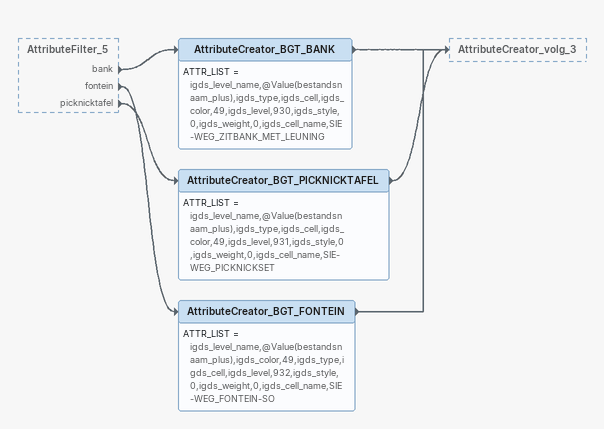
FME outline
AttributeFilter_5 [outside]
    bank -> AttributeCreator_BGT_BANK
    fontein -> AttributeCreator_BGT_FONTEIN
    picknicktafel -> AttributeCreator_BGT_PICKNICKTAFEL
AttributeCreator_BGT_BANK
    ATTR_LIST = igds_level_name,@Value(bestandsnaam_plus),igds_type,igds_cell,igds_color,49,igds_level,930,igds_style,0,igds_weight,0,igds_cell_name,SIE-WEG_ZITBANK_MET_LEUNING
    -> AttributeCreator_volg_3
AttributeCreator_BGT_PICKNICKTAFEL
    ATTR_LIST = igds_level_name,@Value(bestandsnaam_plus),igds_type,igds_cell,igds_color,49,igds_level,931,igds_style,0,igds_weight,0,igds_cell_name,SIE-WEG_PICKNICKSET
    -> AttributeCreator_volg_3
AttributeCreator_BGT_FONTEIN
    ATTR_LIST = igds_level_name,@Value(bestandsnaam_plus),igds_color,49,igds_type,igds_cell,igds_level,932,igds_style,0,igds_weight,0,igds_cell_name,SIE-WEG_FONTEIN-SO
    -> AttributeCreator_volg_3
